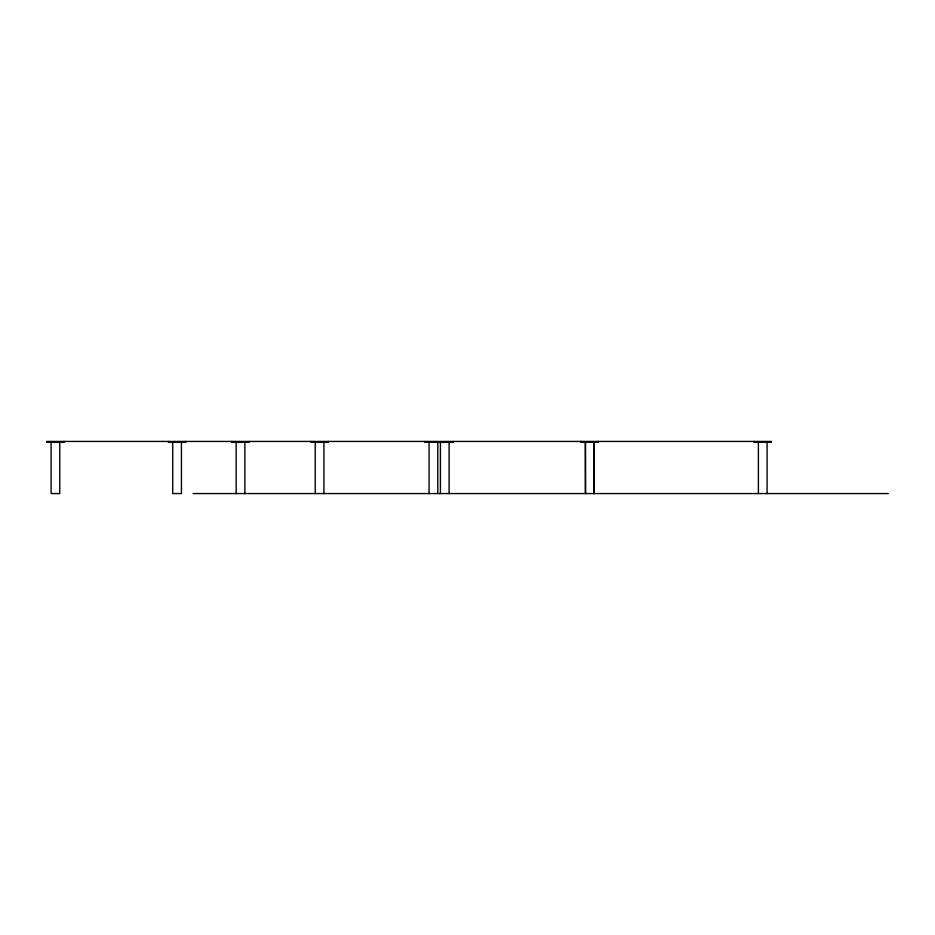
<?xml version="1.0" encoding="UTF-8"?>
<svg xmlns="http://www.w3.org/2000/svg" width="935" height="935" viewBox="0 0 935 935"><rect width="100%" height="100%" fill="white"/><g stroke="black" fill="none" stroke-linecap="round" stroke-linejoin="round"><path stroke-width="1.4" d="M193.124 493.563L888.25 493.563M767.097 442.302L767.097 493.563M758.402 442.302L758.402 493.563M754.066 441.437L754.066 442.302L771.445 442.302L771.445 441.437L46.75 441.437L46.75 442.302L64.129 442.302L64.129 441.437M598.529 441.437L598.529 442.302L580.974 442.302L580.974 441.437M598.353 441.437L598.353 442.302M594.181 442.302L594.157 493.563M594.005 442.302L594.005 493.563M585.497 442.302L585.497 493.563M585.322 442.302L585.474 493.563M581.126 441.437L581.149 442.302M453.44 441.437L453.44 442.302L424.747 442.302L424.747 441.437M449.104 442.302L449.104 493.563M440.408 442.302L440.408 493.563M437.779 442.302L437.779 493.563M436.061 441.437L436.061 442.302M429.083 442.302L429.083 493.563M328.279 441.437L328.279 442.302L310.899 442.302L310.899 441.437M323.931 442.302L323.931 493.563M315.247 442.302L315.247 493.563M249.201 441.437L249.201 442.302L231.822 442.302L231.822 441.437M244.865 442.302L244.865 493.563M236.169 442.302L236.169 493.563M185.773 441.437L185.773 442.302L168.394 442.302L168.394 441.437M181.437 442.302L181.437 493.563L172.741 493.563L172.741 442.302M59.782 442.302L59.782 493.563L51.098 493.563L51.098 442.302"/></g></svg>
